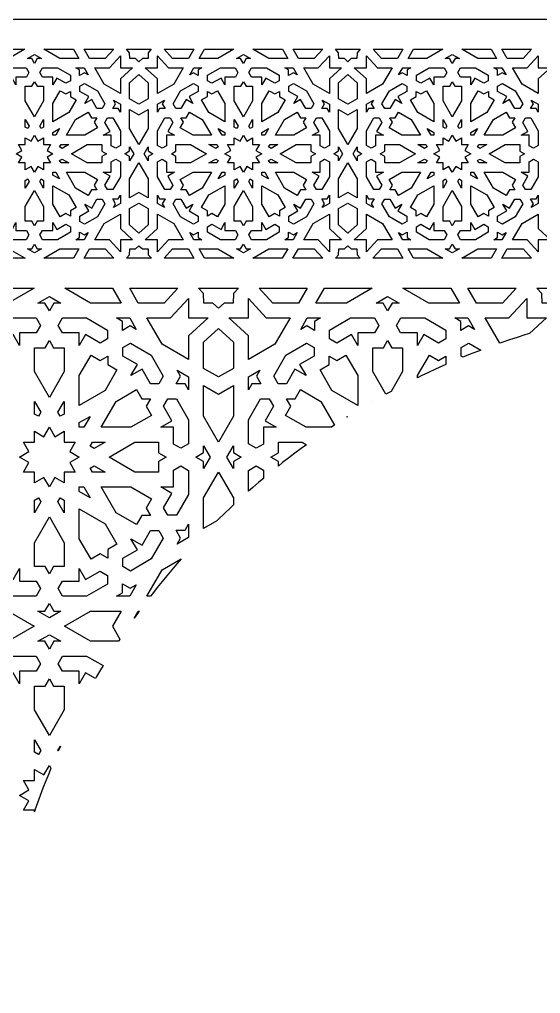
# Model space of a CAD drawing. Extents: x -430 to 430, y -1150 to 1150.
# Drawn here: x -180 to -5.4, y 823.6 to 1150 of the extents above; entities that cross this region are included whole.
import ezdxf

# ---------------------------------------------------------------- set-up
doc = ezdxf.new("R2010")
doc.units = 0
doc.layers.add('LAYER_1', color=18, linetype='CONTINUOUS')

msp = doc.modelspace()

# ---------------------------------------------------------------- linework, layer by layer
at = {"layer": 'LAYER_1'}
for points in [[(-430, -1150), (430, -1150), (430, 1150), (-430, 1150)], [(-183.54, 1136.9), (-189.84, 1136.9), (-188.05, 1140), (-178.17, 1140)], [(-160.15, 1136.9), (-166.45, 1136.9), (-171.82, 1140), (-161.94, 1140)], [(-151.26, 1136.9), (-156.58, 1136.9), (-158.37, 1140), (-148.42, 1140)], [(-136.89, 1138.85), (-136.95, 1136.9), (-138.84, 1136.9), (-139.99, 1135.84), (-141.15, 1136.9), (-143.04, 1136.9), (-143.1, 1138.85), (-144.15, 1140), (-135.84, 1140)], [(-123.41, 1136.9), (-128.73, 1136.9), (-131.56, 1140), (-121.62, 1140)], [(-113.54, 1136.9), (-119.83, 1136.9), (-118.04, 1140), (-108.17, 1140)], [(-90.15, 1136.9), (-96.44, 1136.9), (-101.81, 1140), (-91.94, 1140)], [(-81.25, 1136.9), (-86.57, 1136.9), (-88.36, 1140), (-78.42, 1140)], [(-66.89, 1138.85), (-66.95, 1136.9), (-68.84, 1136.9), (-69.99, 1135.85), (-71.15, 1136.9), (-73.03, 1136.9), (-73.09, 1138.85), (-74.15, 1140), (-65.84, 1140)], [(-53.41, 1136.9), (-58.73, 1136.9), (-61.56, 1140), (-51.62, 1140)], [(-43.54, 1136.9), (-49.83, 1136.9), (-48.04, 1140), (-38.17, 1140)], [(-20.15, 1136.9), (-26.44, 1136.9), (-31.82, 1140), (-21.94, 1140)], [(-11.25, 1136.9), (-16.57, 1136.9), (-18.37, 1140), (-8.42, 1140)], [(-172.64, 1136.9), (-174.07, 1136.9), (-175, 1135.3), (-175.92, 1136.9), (-177.35, 1136.9), (-175, 1138.26)], [(-146.19, 1133.8), (-142.14, 1133.8), (-146.19, 1130.11), (-146.19, 1125.21), (-151.64, 1128.35), (-154.79, 1133.8), (-149.89, 1133.8), (-146.19, 1137.86)], [(-130.1, 1133.8), (-125.19, 1133.8), (-128.34, 1128.35), (-133.79, 1125.21), (-133.79, 1130.11), (-137.85, 1133.8), (-133.79, 1133.8), (-133.79, 1137.86)], [(-102.63, 1136.9), (-104.06, 1136.9), (-104.99, 1135.3), (-105.92, 1136.9), (-107.35, 1136.9), (-104.99, 1138.26)], [(-76.19, 1133.8), (-72.14, 1133.8), (-76.19, 1130.11), (-76.19, 1125.21), (-81.64, 1128.35), (-84.79, 1133.8), (-79.89, 1133.8), (-76.19, 1137.86)], [(-60.1, 1133.8), (-55.19, 1133.8), (-58.34, 1128.35), (-63.79, 1125.21), (-63.79, 1130.11), (-67.85, 1133.8), (-63.79, 1133.8), (-63.79, 1137.86)], [(-32.63, 1136.9), (-34.06, 1136.9), (-34.99, 1135.3), (-35.92, 1136.9), (-37.35, 1136.9), (-34.99, 1138.26)], [(-6.19, 1133.8), (-2.14, 1133.8), (-6.19, 1130.11), (-6.19, 1125.21), (-11.64, 1128.35), (-14.79, 1133.8), (-9.89, 1133.8), (-6.19, 1137.86)], [(-176.82, 1132.22), (-177.69, 1130.71), (-181.18, 1130.71), (-181.18, 1128.08), (-182.5, 1130.36), (-185.52, 1128.62), (-187.03, 1129.49), (-187.03, 1131.32), (-182.71, 1133.81), (-177.73, 1133.81)], [(-162.96, 1131.32), (-162.96, 1129.49), (-164.47, 1128.62), (-167.49, 1130.36), (-168.81, 1128.08), (-168.81, 1130.71), (-172.3, 1130.71), (-173.17, 1132.22), (-172.26, 1133.81), (-167.28, 1133.81)], [(-157, 1131.45), (-158.24, 1132.16), (-159.85, 1131.24), (-159.85, 1133.09), (-161.09, 1133.8), (-158.37, 1133.8)], [(-120.14, 1133.09), (-120.14, 1131.24), (-121.74, 1132.16), (-122.98, 1131.45), (-121.62, 1133.8), (-118.9, 1133.8)], [(-106.82, 1132.22), (-107.69, 1130.71), (-111.17, 1130.71), (-111.17, 1128.08), (-112.49, 1130.36), (-115.51, 1128.62), (-117.02, 1129.49), (-117.02, 1131.32), (-112.71, 1133.81), (-107.73, 1133.81)], [(-92.96, 1131.32), (-92.96, 1129.49), (-94.47, 1128.62), (-97.49, 1130.36), (-98.81, 1128.08), (-98.81, 1130.71), (-102.29, 1130.71), (-103.17, 1132.22), (-102.25, 1133.81), (-97.27, 1133.81)], [(-87, 1131.45), (-88.24, 1132.16), (-89.84, 1131.24), (-89.84, 1133.09), (-91.08, 1133.8), (-88.36, 1133.8)], [(-50.14, 1133.09), (-50.14, 1131.24), (-51.74, 1132.16), (-52.98, 1131.45), (-51.62, 1133.8), (-48.9, 1133.8)], [(-36.82, 1132.22), (-37.69, 1130.71), (-41.17, 1130.71), (-41.17, 1128.08), (-42.49, 1130.36), (-45.51, 1128.62), (-47.02, 1129.49), (-47.02, 1131.32), (-42.71, 1133.81), (-37.73, 1133.81)], [(-22.96, 1131.32), (-22.96, 1129.49), (-24.47, 1128.62), (-27.49, 1130.36), (-28.81, 1128.08), (-28.81, 1130.71), (-32.29, 1130.71), (-33.17, 1132.22), (-32.25, 1133.81), (-27.27, 1133.81)], [(-17, 1131.45), (-18.24, 1132.16), (-19.84, 1131.24), (-19.84, 1133.09), (-21.08, 1133.8), (-18.36, 1133.8)], [(-136.89, 1128.8), (-136.89, 1123.38), (-139.99, 1121.6), (-143.1, 1123.38), (-143.1, 1128.8), (-139.99, 1131.61)], [(-66.89, 1128.8), (-66.89, 1123.38), (-69.98, 1121.6), (-69.99, 1121.61), (-70.01, 1121.6), (-73.09, 1123.38), (-73.09, 1128.8), (-70.01, 1131.61), (-69.99, 1131.6), (-69.98, 1131.61)], [(-174.11, 1127.62), (-171.91, 1127.62), (-171.91, 1122.72), (-175, 1117.37), (-178.08, 1122.72), (-178.08, 1127.62), (-175.88, 1127.62), (-175, 1129.15)], [(-164.45, 1125.03), (-162.92, 1125.91), (-162.92, 1124.15), (-161.01, 1123.05), (-163.46, 1118.8), (-168.81, 1115.71), (-168.81, 1121.89), (-166.36, 1126.13)], [(-153.91, 1126.09), (-151.42, 1121.78), (-152.33, 1120.19), (-154.08, 1120.19), (-155.82, 1123.21), (-158.1, 1121.9), (-156.79, 1124.18), (-159.81, 1125.92), (-159.81, 1127.66), (-158.22, 1128.58)], [(-120.18, 1127.66), (-120.18, 1125.92), (-123.2, 1124.18), (-121.88, 1121.9), (-124.16, 1123.21), (-125.91, 1120.19), (-127.65, 1120.19), (-128.57, 1121.78), (-126.08, 1126.09), (-121.76, 1128.58)], [(-111.17, 1121.89), (-111.17, 1115.71), (-116.52, 1118.8), (-118.97, 1123.05), (-117.06, 1124.15), (-117.06, 1125.91), (-115.53, 1125.03), (-113.62, 1126.13)], [(-104.11, 1127.62), (-101.9, 1127.62), (-101.9, 1122.72), (-104.99, 1117.37), (-108.08, 1122.72), (-108.08, 1127.62), (-105.87, 1127.62), (-104.99, 1129.15)], [(-94.45, 1125.03), (-92.92, 1125.91), (-92.92, 1124.15), (-91.01, 1123.05), (-93.46, 1118.8), (-98.81, 1115.71), (-98.81, 1121.89), (-96.36, 1126.13)], [(-83.9, 1126.09), (-81.42, 1121.78), (-82.33, 1120.19), (-84.07, 1120.19), (-85.82, 1123.21), (-88.1, 1121.9), (-86.78, 1124.18), (-89.8, 1125.92), (-89.8, 1127.66), (-88.22, 1128.58)], [(-50.18, 1127.66), (-50.18, 1125.92), (-53.2, 1124.18), (-51.88, 1121.9), (-54.17, 1123.21), (-55.91, 1120.19), (-57.65, 1120.19), (-58.57, 1121.78), (-56.08, 1126.09), (-51.77, 1128.58)], [(-41.17, 1121.89), (-41.17, 1115.71), (-46.52, 1118.8), (-48.97, 1123.05), (-47.06, 1124.15), (-47.06, 1125.91), (-45.53, 1125.03), (-43.63, 1126.13)], [(-34.11, 1127.62), (-31.9, 1127.62), (-31.9, 1122.72), (-34.99, 1117.37), (-38.08, 1122.72), (-38.08, 1127.62), (-35.88, 1127.62), (-34.99, 1129.15)], [(-24.45, 1125.03), (-22.92, 1125.91), (-22.92, 1124.15), (-21.01, 1123.05), (-23.46, 1118.8), (-28.81, 1115.71), (-28.81, 1121.89), (-26.36, 1126.13)], [(-13.91, 1126.09), (-11.42, 1121.78), (-12.33, 1120.19), (-14.07, 1120.19), (-15.82, 1123.21), (-18.1, 1121.9), (-16.78, 1124.18), (-19.8, 1125.92), (-19.8, 1127.66), (-18.22, 1128.58)], [(-146.19, 1121.63), (-146.19, 1118.91), (-146.91, 1120.15), (-148.76, 1120.15), (-147.83, 1121.75), (-148.55, 1122.99)], [(-132.15, 1121.75), (-131.23, 1120.15), (-133.08, 1120.15), (-133.79, 1118.91), (-133.79, 1121.63), (-131.44, 1122.99)], [(-76.19, 1121.63), (-76.19, 1118.91), (-76.9, 1120.15), (-78.76, 1120.15), (-77.83, 1121.75), (-78.55, 1122.99)], [(-62.15, 1121.75), (-61.23, 1120.15), (-63.08, 1120.15), (-63.79, 1118.91), (-63.79, 1121.63), (-61.44, 1122.99)], [(-6.19, 1121.63), (-6.19, 1118.91), (-6.9, 1120.15), (-8.76, 1120.15), (-7.83, 1121.75), (-8.55, 1122.99)], [(-136.89, 1113.45), (-139.99, 1108.1), (-143.1, 1113.45), (-143.1, 1119.81), (-139.99, 1118.03), (-136.89, 1119.81)], [(-66.89, 1113.45), (-69.98, 1108.1), (-69.99, 1108.12), (-70.01, 1108.1), (-73.09, 1113.45), (-73.09, 1119.81), (-70.01, 1118.03), (-69.99, 1118.04), (-69.98, 1118.03), (-66.89, 1119.81)], [(-176.78, 1114.28), (-177.26, 1113.45), (-178.08, 1113.93), (-178.08, 1116.53)], [(-171.91, 1113.93), (-172.73, 1113.45), (-173.21, 1114.28), (-171.91, 1116.53)], [(-155.85, 1117.08), (-154.09, 1117.08), (-154.97, 1115.55), (-153.87, 1113.64), (-158.11, 1111.19), (-164.29, 1111.19), (-161.2, 1116.54), (-156.95, 1118.99)], [(-146.19, 1112.72), (-146.19, 1107.75), (-147.78, 1106.83), (-149.29, 1107.7), (-149.29, 1111.19), (-151.92, 1111.19), (-149.64, 1112.51), (-151.38, 1115.53), (-150.51, 1117.04), (-148.68, 1117.04)], [(-128.6, 1115.53), (-130.35, 1112.51), (-128.06, 1111.19), (-130.7, 1111.19), (-130.7, 1107.7), (-132.21, 1106.83), (-133.79, 1107.75), (-133.79, 1112.72), (-131.3, 1117.04), (-129.47, 1117.04)], [(-118.79, 1116.54), (-115.7, 1111.19), (-121.87, 1111.19), (-126.12, 1113.64), (-125.02, 1115.55), (-125.9, 1117.08), (-124.13, 1117.08), (-123.03, 1118.99)], [(-106.78, 1114.28), (-107.25, 1113.45), (-108.08, 1113.93), (-108.08, 1116.53)], [(-101.9, 1113.93), (-102.73, 1113.45), (-103.2, 1114.28), (-101.9, 1116.53)], [(-85.85, 1117.08), (-84.08, 1117.08), (-84.96, 1115.55), (-83.86, 1113.64), (-88.11, 1111.19), (-94.28, 1111.19), (-91.19, 1116.54), (-86.95, 1118.99)], [(-76.19, 1112.72), (-76.19, 1107.75), (-77.77, 1106.83), (-79.28, 1107.7), (-79.28, 1111.19), (-81.92, 1111.19), (-79.63, 1112.51), (-81.38, 1115.53), (-80.51, 1117.04), (-78.68, 1117.04)], [(-58.6, 1115.53), (-60.35, 1112.51), (-58.06, 1111.19), (-60.7, 1111.19), (-60.7, 1107.7), (-62.21, 1106.83), (-63.79, 1107.75), (-63.79, 1112.72), (-61.31, 1117.04), (-59.48, 1117.04)], [(-48.79, 1116.54), (-45.7, 1111.19), (-51.88, 1111.19), (-56.12, 1113.64), (-55.02, 1115.55), (-55.9, 1117.08), (-54.13, 1117.08), (-53.03, 1118.99)], [(-36.78, 1114.28), (-37.26, 1113.45), (-38.08, 1113.93), (-38.08, 1116.53)], [(-31.9, 1113.93), (-32.73, 1113.45), (-33.2, 1114.28), (-31.9, 1116.53)], [(-15.85, 1117.08), (-14.08, 1117.08), (-14.96, 1115.55), (-13.86, 1113.64), (-18.11, 1111.19), (-24.28, 1111.19), (-21.19, 1116.54), (-16.95, 1118.99)], [(-6.19, 1112.72), (-6.19, 1107.75), (-7.77, 1106.83), (-9.28, 1107.7), (-9.28, 1111.19), (-11.92, 1111.19), (-9.64, 1112.51), (-11.38, 1115.53), (-10.51, 1117.04), (-8.68, 1117.04)], [(-167.86, 1111.19), (-168.81, 1111.19), (-168.81, 1112.14), (-166.56, 1113.44)], [(-111.17, 1112.14), (-111.17, 1111.19), (-112.13, 1111.19), (-113.43, 1113.44)], [(-97.86, 1111.19), (-98.81, 1111.19), (-98.81, 1112.14), (-96.55, 1113.44)], [(-41.17, 1112.14), (-41.17, 1111.19), (-42.13, 1111.19), (-43.43, 1113.44)], [(-27.86, 1111.19), (-28.81, 1111.19), (-28.81, 1112.14), (-26.55, 1113.44)], [(-173.86, 1109.22), (-171.91, 1110.35), (-171.91, 1108.09), (-169.65, 1108.09), (-170.78, 1106.14), (-168.82, 1105.01), (-170.78, 1103.88), (-169.65, 1101.92), (-171.91, 1101.92), (-171.91, 1099.66), (-173.86, 1100.79), (-175, 1098.83), (-176.13, 1100.79), (-178.08, 1099.66), (-178.08, 1101.92), (-180.34, 1101.92), (-179.21, 1103.88), (-181.17, 1105.01), (-179.21, 1106.14), (-180.34, 1108.09), (-178.08, 1108.09), (-178.08, 1110.35), (-176.13, 1109.22), (-175, 1111.18)], [(-103.86, 1109.22), (-101.9, 1110.35), (-101.9, 1108.09), (-99.64, 1108.09), (-100.77, 1106.14), (-98.81, 1105.01), (-100.77, 1103.88), (-99.64, 1101.92), (-101.9, 1101.92), (-101.9, 1099.66), (-103.86, 1100.79), (-104.99, 1098.83), (-106.12, 1100.79), (-108.08, 1099.66), (-108.08, 1101.92), (-110.34, 1101.92), (-109.21, 1103.88), (-111.17, 1105.01), (-109.21, 1106.14), (-110.34, 1108.09), (-108.08, 1108.09), (-108.08, 1110.35), (-106.12, 1109.22), (-104.99, 1111.18)], [(-33.86, 1109.22), (-31.9, 1110.35), (-31.9, 1108.09), (-29.64, 1108.09), (-30.77, 1106.14), (-28.81, 1105.01), (-30.77, 1103.88), (-29.64, 1101.92), (-31.9, 1101.92), (-31.9, 1099.66), (-33.86, 1100.79), (-34.99, 1098.83), (-36.12, 1100.79), (-38.08, 1099.66), (-38.08, 1101.92), (-40.34, 1101.92), (-39.21, 1103.88), (-41.17, 1105.01), (-39.21, 1106.14), (-40.34, 1108.09), (-38.08, 1108.09), (-38.08, 1110.35), (-36.12, 1109.22), (-34.99, 1111.18)], [(-165.72, 1106.79), (-166.55, 1107.27), (-166.07, 1108.09), (-163.47, 1108.09)], [(-152.38, 1105.89), (-150.85, 1105.01), (-152.38, 1104.12), (-152.38, 1101.92), (-157.28, 1101.92), (-162.63, 1105.01), (-157.28, 1108.09), (-152.38, 1108.09)], [(-141.74, 1105.01), (-143.1, 1102.65), (-143.1, 1104.08), (-144.7, 1105.01), (-143.1, 1105.93), (-143.1, 1107.36)], [(-136.89, 1105.93), (-135.28, 1105.01), (-136.89, 1104.08), (-136.89, 1102.65), (-138.25, 1105.01), (-136.89, 1107.36)], [(-117.36, 1105.01), (-122.7, 1101.92), (-127.61, 1101.92), (-127.61, 1104.12), (-129.13, 1105.01), (-127.61, 1105.89), (-127.61, 1108.09), (-122.7, 1108.09)], [(-113.44, 1107.27), (-114.26, 1106.79), (-116.52, 1108.09), (-113.91, 1108.09)], [(-95.72, 1106.79), (-96.54, 1107.27), (-96.07, 1108.09), (-93.47, 1108.09)], [(-82.38, 1105.89), (-80.85, 1105.01), (-82.38, 1104.12), (-82.38, 1101.92), (-87.28, 1101.92), (-92.63, 1105.01), (-87.28, 1108.09), (-82.38, 1108.09)], [(-71.73, 1105.01), (-73.09, 1102.65), (-73.09, 1104.08), (-74.7, 1105.01), (-73.09, 1105.93), (-73.09, 1107.36)], [(-66.89, 1105.93), (-65.29, 1105.01), (-66.89, 1104.08), (-66.89, 1102.65), (-68.25, 1105.01), (-66.89, 1107.36)], [(-47.36, 1105.01), (-52.7, 1101.92), (-57.61, 1101.92), (-57.61, 1104.12), (-59.14, 1105.01), (-57.61, 1105.89), (-57.61, 1108.09), (-52.7, 1108.09)], [(-43.44, 1107.27), (-44.26, 1106.79), (-46.52, 1108.09), (-43.91, 1108.09)], [(-25.72, 1106.79), (-26.55, 1107.27), (-26.07, 1108.09), (-23.47, 1108.09)], [(-12.38, 1105.89), (-10.85, 1105.01), (-12.38, 1104.12), (-12.38, 1101.92), (-17.28, 1101.92), (-22.63, 1105.01), (-17.28, 1108.09), (-12.38, 1108.09)], [(-163.47, 1101.92), (-166.07, 1101.92), (-166.55, 1102.75), (-165.72, 1103.22)], [(-113.44, 1102.75), (-113.91, 1101.92), (-116.52, 1101.92), (-114.26, 1103.22)], [(-93.47, 1101.92), (-96.07, 1101.92), (-96.54, 1102.75), (-95.72, 1103.22)], [(-43.44, 1102.75), (-43.91, 1101.92), (-46.52, 1101.92), (-44.26, 1103.22)], [(-23.47, 1101.92), (-26.07, 1101.92), (-26.55, 1102.75), (-25.72, 1103.22)], [(-146.19, 1102.27), (-146.19, 1097.29), (-148.68, 1092.98), (-150.51, 1092.98), (-151.38, 1094.49), (-149.64, 1097.51), (-151.92, 1098.82), (-149.29, 1098.82), (-149.29, 1102.31), (-147.78, 1103.18)], [(-136.89, 1096.57), (-136.89, 1090.2), (-139.99, 1091.98), (-143.1, 1090.2), (-143.1, 1096.57), (-139.99, 1101.91)], [(-130.7, 1102.31), (-130.7, 1098.82), (-128.06, 1098.82), (-130.35, 1097.51), (-128.6, 1094.49), (-129.47, 1092.98), (-131.3, 1092.98), (-133.79, 1097.29), (-133.79, 1102.27), (-132.21, 1103.18)], [(-76.19, 1102.27), (-76.19, 1097.29), (-78.68, 1092.98), (-80.51, 1092.98), (-81.38, 1094.49), (-79.63, 1097.51), (-81.92, 1098.82), (-79.28, 1098.82), (-79.28, 1102.31), (-77.77, 1103.18)], [(-66.89, 1096.57), (-66.89, 1090.2), (-69.99, 1091.98), (-73.09, 1090.2), (-73.09, 1096.57), (-69.99, 1101.91)], [(-60.7, 1102.31), (-60.7, 1098.82), (-58.06, 1098.82), (-60.35, 1097.51), (-58.6, 1094.49), (-59.48, 1092.98), (-61.31, 1092.98), (-63.79, 1097.29), (-63.79, 1102.27), (-62.21, 1103.18)], [(-6.19, 1102.27), (-6.19, 1097.29), (-8.68, 1092.98), (-10.51, 1092.98), (-11.38, 1094.49), (-9.64, 1097.51), (-11.92, 1098.82), (-9.28, 1098.82), (-9.28, 1102.31), (-7.77, 1103.18)], [(-166.56, 1096.57), (-168.81, 1097.87), (-168.81, 1098.83), (-167.86, 1098.83)], [(-153.87, 1096.37), (-154.97, 1094.47), (-154.09, 1092.94), (-155.85, 1092.94), (-156.95, 1091.03), (-161.2, 1093.48), (-164.29, 1098.82), (-158.11, 1098.82)], [(-118.79, 1093.48), (-123.03, 1091.03), (-124.13, 1092.94), (-125.9, 1092.94), (-125.02, 1094.47), (-126.12, 1096.37), (-121.87, 1098.82), (-115.7, 1098.82)], [(-111.17, 1097.87), (-113.43, 1096.57), (-112.13, 1098.83), (-111.17, 1098.83)], [(-96.55, 1096.57), (-98.81, 1097.87), (-98.81, 1098.83), (-97.86, 1098.83)], [(-83.86, 1096.37), (-84.96, 1094.47), (-84.08, 1092.94), (-85.85, 1092.94), (-86.95, 1091.03), (-91.19, 1093.48), (-94.28, 1098.82), (-88.11, 1098.82)], [(-48.79, 1093.48), (-53.03, 1091.03), (-54.13, 1092.94), (-55.9, 1092.94), (-55.02, 1094.47), (-56.12, 1096.37), (-51.88, 1098.82), (-45.7, 1098.82)], [(-41.17, 1097.87), (-43.43, 1096.57), (-42.13, 1098.83), (-41.17, 1098.83)], [(-26.55, 1096.57), (-28.81, 1097.87), (-28.81, 1098.83), (-27.86, 1098.83)], [(-13.86, 1096.37), (-14.96, 1094.47), (-14.08, 1092.94), (-15.85, 1092.94), (-16.95, 1091.03), (-21.19, 1093.48), (-24.28, 1098.82), (-18.11, 1098.82)], [(-176.78, 1095.74), (-178.08, 1093.49), (-178.08, 1096.09), (-177.26, 1096.56)], [(-171.91, 1096.09), (-171.91, 1093.49), (-173.21, 1095.74), (-172.73, 1096.56)], [(-163.46, 1091.21), (-161.01, 1086.97), (-162.92, 1085.87), (-162.92, 1084.1), (-164.45, 1084.98), (-166.36, 1083.88), (-168.81, 1088.12), (-168.81, 1094.3)], [(-111.17, 1088.12), (-113.62, 1083.88), (-115.53, 1084.98), (-117.06, 1084.1), (-117.06, 1085.87), (-118.97, 1086.97), (-116.52, 1091.21), (-111.17, 1094.3)], [(-106.78, 1095.74), (-108.08, 1093.49), (-108.08, 1096.09), (-107.25, 1096.56)], [(-101.9, 1096.09), (-101.9, 1093.49), (-103.2, 1095.74), (-102.73, 1096.56)], [(-93.46, 1091.21), (-91.01, 1086.97), (-92.92, 1085.87), (-92.92, 1084.1), (-94.45, 1084.98), (-96.36, 1083.88), (-98.81, 1088.12), (-98.81, 1094.3)], [(-41.17, 1088.12), (-43.63, 1083.88), (-45.53, 1084.98), (-47.06, 1084.1), (-47.06, 1085.87), (-48.97, 1086.97), (-46.52, 1091.21), (-41.17, 1094.3)], [(-36.78, 1095.74), (-38.08, 1093.49), (-38.08, 1096.09), (-37.26, 1096.56)], [(-31.9, 1096.09), (-31.9, 1093.49), (-33.2, 1095.74), (-32.73, 1096.56)], [(-23.46, 1091.21), (-21.01, 1086.97), (-22.92, 1085.87), (-22.92, 1084.1), (-24.45, 1084.98), (-26.36, 1083.88), (-28.81, 1088.12), (-28.81, 1094.3)], [(-171.91, 1087.3), (-171.91, 1082.4), (-174.11, 1082.4), (-175, 1080.87), (-175.88, 1082.4), (-178.08, 1082.4), (-178.08, 1087.3), (-175, 1092.64)], [(-146.19, 1088.38), (-148.55, 1087.02), (-147.83, 1088.26), (-148.76, 1089.86), (-146.91, 1089.86), (-146.19, 1091.1)], [(-133.08, 1089.86), (-131.23, 1089.86), (-132.15, 1088.26), (-131.44, 1087.02), (-133.79, 1088.38), (-133.79, 1091.1)], [(-101.9, 1087.3), (-101.9, 1082.4), (-104.11, 1082.4), (-104.99, 1080.87), (-105.87, 1082.4), (-108.08, 1082.4), (-108.08, 1087.3), (-104.99, 1092.64)], [(-76.19, 1088.38), (-78.55, 1087.02), (-77.83, 1088.26), (-78.76, 1089.86), (-76.9, 1089.86), (-76.19, 1091.1)], [(-63.08, 1089.86), (-61.23, 1089.86), (-62.15, 1088.26), (-61.44, 1087.02), (-63.79, 1088.38), (-63.79, 1091.1)], [(-31.9, 1087.3), (-31.9, 1082.4), (-34.11, 1082.4), (-34.99, 1080.87), (-35.88, 1082.4), (-38.08, 1082.4), (-38.08, 1087.3), (-34.99, 1092.64)], [(-6.19, 1088.38), (-8.55, 1087.02), (-7.83, 1088.26), (-8.76, 1089.86), (-6.9, 1089.86), (-6.19, 1091.1)], [(-151.42, 1088.23), (-153.91, 1083.92), (-158.22, 1081.43), (-159.81, 1082.35), (-159.81, 1084.09), (-156.79, 1085.84), (-158.1, 1088.12), (-155.82, 1086.8), (-154.08, 1089.82), (-152.33, 1089.82)], [(-136.89, 1086.63), (-136.89, 1081.22), (-139.99, 1078.4), (-143.1, 1081.22), (-143.1, 1086.63), (-139.99, 1088.41)], [(-124.16, 1086.8), (-121.88, 1088.12), (-123.2, 1085.84), (-120.18, 1084.09), (-120.18, 1082.35), (-121.76, 1081.43), (-126.08, 1083.92), (-128.57, 1088.23), (-127.65, 1089.82), (-125.91, 1089.82)], [(-81.42, 1088.23), (-83.9, 1083.92), (-88.22, 1081.43), (-89.8, 1082.35), (-89.8, 1084.09), (-86.78, 1085.84), (-88.1, 1088.12), (-85.82, 1086.8), (-84.07, 1089.82), (-82.33, 1089.82)], [(-66.89, 1086.63), (-66.89, 1081.22), (-69.99, 1078.4), (-73.09, 1081.22), (-73.09, 1086.63), (-69.99, 1088.41)], [(-54.17, 1086.8), (-51.88, 1088.12), (-53.2, 1085.84), (-50.18, 1084.09), (-50.18, 1082.35), (-51.77, 1081.43), (-56.08, 1083.92), (-58.57, 1088.23), (-57.65, 1089.82), (-55.91, 1089.82)], [(-11.42, 1088.23), (-13.91, 1083.92), (-18.22, 1081.43), (-19.8, 1082.35), (-19.8, 1084.09), (-16.78, 1085.84), (-18.1, 1088.12), (-15.82, 1086.8), (-14.07, 1089.82), (-12.33, 1089.82)], [(-146.19, 1079.91), (-142.14, 1076.21), (-146.19, 1076.21), (-146.19, 1072.16), (-149.89, 1076.21), (-154.79, 1076.21), (-151.64, 1081.66), (-146.19, 1084.81)], [(-128.34, 1081.66), (-125.19, 1076.21), (-130.1, 1076.21), (-133.79, 1072.16), (-133.79, 1076.21), (-137.85, 1076.21), (-133.79, 1079.91), (-133.79, 1084.81)], [(-76.19, 1079.91), (-72.14, 1076.21), (-76.19, 1076.21), (-76.19, 1072.16), (-79.89, 1076.21), (-84.79, 1076.21), (-81.64, 1081.66), (-76.19, 1084.81)], [(-58.34, 1081.66), (-55.19, 1076.21), (-60.1, 1076.21), (-63.79, 1072.16), (-63.79, 1076.21), (-67.85, 1076.21), (-63.79, 1079.91), (-63.79, 1084.81)], [(-6.19, 1079.91), (-2.14, 1076.21), (-6.19, 1076.21), (-6.19, 1072.16), (-9.89, 1076.21), (-14.79, 1076.21), (-11.64, 1081.66), (-6.19, 1084.81)], [(-181.18, 1079.3), (-177.69, 1079.3), (-176.82, 1077.79), (-177.73, 1076.21), (-182.71, 1076.21), (-187.03, 1078.7), (-187.03, 1080.53), (-185.52, 1081.4), (-182.5, 1079.65), (-181.18, 1081.94)], [(-167.49, 1079.65), (-164.47, 1081.4), (-162.96, 1080.53), (-162.96, 1078.7), (-167.28, 1076.21), (-172.26, 1076.21), (-173.17, 1077.79), (-172.3, 1079.3), (-168.81, 1079.3), (-168.81, 1081.94)], [(-111.17, 1079.3), (-107.69, 1079.3), (-106.82, 1077.79), (-107.73, 1076.21), (-112.71, 1076.21), (-117.02, 1078.7), (-117.02, 1080.53), (-115.51, 1081.4), (-112.49, 1079.65), (-111.17, 1081.94)], [(-97.49, 1079.65), (-94.47, 1081.4), (-92.96, 1080.53), (-92.96, 1078.7), (-97.27, 1076.21), (-102.25, 1076.21), (-103.17, 1077.79), (-102.29, 1079.3), (-98.81, 1079.3), (-98.81, 1081.94)], [(-41.17, 1079.3), (-37.69, 1079.3), (-36.82, 1077.79), (-37.73, 1076.21), (-42.71, 1076.21), (-47.02, 1078.7), (-47.02, 1080.53), (-45.51, 1081.4), (-42.49, 1079.65), (-41.17, 1081.94)], [(-27.49, 1079.65), (-24.47, 1081.4), (-22.96, 1080.53), (-22.96, 1078.7), (-27.27, 1076.21), (-32.25, 1076.21), (-33.17, 1077.79), (-32.29, 1079.3), (-28.81, 1079.3), (-28.81, 1081.94)], [(-158.24, 1077.85), (-157, 1078.57), (-158.37, 1076.21), (-161.09, 1076.21), (-159.85, 1076.92), (-159.85, 1078.78)], [(-120.14, 1076.92), (-118.9, 1076.21), (-121.62, 1076.21), (-122.98, 1078.57), (-121.74, 1077.85), (-120.14, 1078.78)], [(-88.24, 1077.85), (-87, 1078.57), (-88.36, 1076.21), (-91.08, 1076.21), (-89.84, 1076.92), (-89.84, 1078.78)], [(-50.14, 1076.92), (-48.9, 1076.21), (-51.62, 1076.21), (-52.98, 1078.57), (-51.74, 1077.85), (-50.14, 1078.78)], [(-18.24, 1077.85), (-17, 1078.57), (-18.36, 1076.21), (-21.08, 1076.21), (-19.84, 1076.92), (-19.84, 1078.78)], [(-174.07, 1073.11), (-172.64, 1073.11), (-175, 1071.75), (-177.35, 1073.11), (-175.92, 1073.11), (-175, 1074.72)], [(-138.84, 1073.11), (-136.95, 1073.11), (-136.89, 1071.17), (-135.82, 1070), (-144.16, 1070), (-143.1, 1071.17), (-143.04, 1073.11), (-141.15, 1073.11), (-139.99, 1074.15)], [(-104.06, 1073.11), (-102.63, 1073.11), (-104.99, 1071.75), (-107.35, 1073.11), (-105.92, 1073.11), (-104.99, 1074.72)], [(-68.84, 1073.11), (-66.95, 1073.11), (-66.89, 1071.17), (-65.82, 1070), (-74.16, 1070), (-73.09, 1071.17), (-73.03, 1073.11), (-71.15, 1073.11), (-69.99, 1074.15)], [(-34.06, 1073.11), (-32.63, 1073.11), (-34.99, 1071.75), (-37.35, 1073.11), (-35.92, 1073.11), (-34.99, 1074.72)], [(-178.15, 1070), (-188.04, 1070), (-189.84, 1073.11), (-183.54, 1073.11)], [(-161.95, 1070), (-171.84, 1070), (-166.45, 1073.11), (-160.15, 1073.11)], [(-148.41, 1070), (-158.38, 1070), (-156.58, 1073.11), (-151.26, 1073.11)], [(-121.61, 1070), (-131.57, 1070), (-128.73, 1073.11), (-123.41, 1073.11)], [(-108.14, 1070), (-118.04, 1070), (-119.83, 1073.11), (-113.54, 1073.11)], [(-91.95, 1070), (-101.84, 1070), (-96.44, 1073.11), (-90.15, 1073.11)], [(-78.41, 1070), (-88.37, 1070), (-86.57, 1073.11), (-81.25, 1073.11)], [(-51.61, 1070), (-61.57, 1070), (-58.73, 1073.11), (-53.41, 1073.11)], [(-38.14, 1070), (-48.04, 1070), (-49.83, 1073.11), (-43.54, 1073.11)], [(-21.95, 1070), (-31.84, 1070), (-26.44, 1073.11), (-20.15, 1073.11)], [(-8.41, 1070), (-18.37, 1070), (-16.57, 1073.11), (-11.25, 1073.11)], [(-183.84, 1054.98), (-194.03, 1054.98), (-191.14, 1060), (-175.14, 1060)], [(-145.97, 1054.98), (-156.16, 1054.98), (-164.86, 1060), (-148.87, 1060)], [(-126.98, 1060), (-131.57, 1054.98), (-140.19, 1054.98), (-143.08, 1060)], [(-108.31, 1058.13), (-108.41, 1054.98), (-111.46, 1054.98), (-113.33, 1053.27), (-115.21, 1054.98), (-118.26, 1054.98), (-118.36, 1058.13), (-120.06, 1060), (-106.6, 1060)], [(-86.48, 1054.98), (-95.1, 1054.98), (-99.68, 1060), (-83.58, 1060)], [(-70.5, 1054.98), (-80.7, 1054.98), (-77.8, 1060), (-61.81, 1060)], [(-32.63, 1054.98), (-42.83, 1054.98), (-51.52, 1060), (-35.53, 1060)], [(-18.23, 1054.98), (-26.85, 1054.98), (-29.75, 1060), (-13.65, 1060)], [(5.02, 1058.13), (4.92, 1054.98), (1.87, 1054.98), (0, 1053.28), (-1.87, 1054.98), (-4.92, 1054.98), (-5.02, 1058.13), (-6.73, 1060), (6.73, 1060)], [(-166.18, 1054.98), (-168.5, 1054.98), (-170, 1052.38), (-171.5, 1054.98), (-173.82, 1054.98), (-170, 1057.18)], [(-123.37, 1049.97), (-116.81, 1049.97), (-123.37, 1043.99), (-123.37, 1036.05), (-132.2, 1041.15), (-137.29, 1049.97), (-129.36, 1049.97), (-123.37, 1056.53)], [(-97.31, 1049.97), (-89.37, 1049.97), (-94.47, 1041.15), (-103.3, 1036.05), (-103.3, 1043.99), (-109.86, 1049.97), (-103.3, 1049.97), (-103.3, 1056.53)], [(-52.85, 1054.98), (-55.16, 1054.98), (-56.66, 1052.38), (-58.17, 1054.98), (-60.48, 1054.98), (-56.66, 1057.18)], [(-10.03, 1049.97), (-3.47, 1049.97), (-9.15, 1044.79), (-10.72, 1044.3), (-13.29, 1043.48), (-15.84, 1042.64), (-18.38, 1041.77), (-19.08, 1041.52), (-23.96, 1049.97), (-16.02, 1049.97), (-10.03, 1056.53)], [(-172.96, 1047.41), (-174.37, 1044.96), (-180.01, 1044.96), (-180.01, 1040.7), (-182.15, 1044.39), (-187.04, 1041.57), (-189.48, 1042.98), (-189.48, 1045.94), (-182.5, 1049.97), (-174.44, 1049.97)], [(-150.52, 1045.94), (-150.52, 1042.98), (-152.97, 1041.57), (-157.86, 1044.39), (-159.99, 1040.7), (-159.99, 1044.96), (-165.64, 1044.96), (-167.05, 1047.41), (-165.57, 1049.97), (-157.51, 1049.97)], [(-140.87, 1046.16), (-142.88, 1047.31), (-145.48, 1045.81), (-145.48, 1048.81), (-147.49, 1049.97), (-143.08, 1049.97)], [(-81.19, 1048.81), (-81.19, 1045.81), (-83.79, 1047.31), (-85.79, 1046.16), (-83.59, 1049.97), (-79.18, 1049.97)], [(-59.62, 1047.41), (-61.03, 1044.96), (-66.68, 1044.96), (-66.68, 1040.7), (-68.81, 1044.39), (-73.7, 1041.57), (-76.14, 1042.98), (-76.14, 1045.94), (-69.16, 1049.97), (-61.1, 1049.97)], [(-37.19, 1045.94), (-37.19, 1042.98), (-39.63, 1041.57), (-44.52, 1044.39), (-46.65, 1040.7), (-46.65, 1044.96), (-52.3, 1044.96), (-53.71, 1047.41), (-52.23, 1049.97), (-44.17, 1049.97)], [(-27.54, 1046.16), (-29.54, 1047.31), (-32.14, 1045.81), (-32.14, 1048.81), (-34.15, 1049.97), (-29.74, 1049.97)], [(-108.31, 1041.86), (-108.31, 1033.1), (-113.33, 1030.22), (-118.36, 1033.1), (-118.36, 1041.86), (-113.33, 1046.43)], [(-168.57, 1039.96), (-165, 1039.96), (-165, 1032.02), (-170, 1023.37), (-175, 1032.02), (-175, 1039.96), (-171.43, 1039.96), (-170, 1042.43)], [(-135.86, 1037.48), (-131.83, 1030.5), (-133.31, 1027.94), (-136.14, 1027.94), (-138.96, 1032.83), (-142.66, 1030.69), (-140.52, 1034.39), (-145.41, 1037.21), (-145.41, 1040.03), (-142.85, 1041.51)], [(-81.26, 1040.03), (-81.26, 1037.21), (-86.15, 1034.39), (-84.01, 1030.69), (-87.71, 1032.83), (-90.53, 1027.94), (-93.35, 1027.94), (-94.83, 1030.5), (-90.8, 1037.48), (-83.82, 1041.51)], [(-55.23, 1039.96), (-51.66, 1039.96), (-51.66, 1032.02), (-55.5, 1025.39), (-57.08, 1024.52), (-57.27, 1024.42), (-61.67, 1032.02), (-61.67, 1039.96), (-58.1, 1039.96), (-56.66, 1042.43)], [(-25.46, 1039.18), (-25.91, 1039.01), (-28.4, 1038.04), (-30.87, 1037.04), (-31.4, 1036.82), (-32.07, 1037.21), (-32.07, 1040.03), (-29.51, 1041.51)], [(-152.93, 1035.77), (-150.46, 1037.2), (-150.46, 1034.34), (-147.37, 1032.55), (-151.33, 1025.68), (-159.99, 1020.69), (-159.99, 1030.68), (-156.02, 1037.55)], [(-66.68, 1030.68), (-66.68, 1020.69), (-75.33, 1025.68), (-79.3, 1032.55), (-76.21, 1034.34), (-76.21, 1037.2), (-73.73, 1035.77), (-70.64, 1037.55)], [(-39.6, 1035.77), (-37.12, 1037.2), (-37.12, 1034.38), (-38.19, 1033.91), (-40.61, 1032.82), (-43, 1031.7), (-45.39, 1030.57), (-46.65, 1029.95), (-46.65, 1030.68), (-42.69, 1037.55)], [(-123.37, 1030.27), (-123.37, 1025.86), (-124.53, 1027.87), (-127.53, 1027.87), (-126.03, 1030.46), (-127.19, 1032.47)], [(-100.64, 1030.46), (-99.14, 1027.87), (-102.14, 1027.87), (-103.3, 1025.86), (-103.3, 1030.27), (-99.48, 1032.47)], [(-139.01, 1022.89), (-136.15, 1022.89), (-137.58, 1020.42), (-135.79, 1017.33), (-142.67, 1013.36), (-152.66, 1013.36), (-147.67, 1022.02), (-140.79, 1025.98)], [(-108.31, 1017.02), (-113.33, 1008.36), (-118.36, 1017.02), (-118.36, 1027.32), (-113.33, 1024.43), (-108.31, 1027.32)], [(-79, 1022.02), (-74.41, 1014.07), (-74.99, 1013.69), (-75.48, 1013.36), (-84, 1013.36), (-90.87, 1017.33), (-89.09, 1020.42), (-90.52, 1022.89), (-87.66, 1022.89), (-85.87, 1025.98)], [(-172.9, 1018.36), (-173.67, 1017.02), (-175, 1017.79), (-175, 1022.01)], [(-165, 1017.79), (-166.34, 1017.02), (-167.11, 1018.36), (-165, 1022.01)], [(-123.37, 1015.85), (-123.37, 1007.79), (-125.93, 1006.31), (-128.38, 1007.72), (-128.38, 1013.36), (-132.65, 1013.36), (-128.95, 1015.49), (-131.77, 1020.38), (-130.36, 1022.83), (-127.4, 1022.83)], [(-94.89, 1020.38), (-97.72, 1015.49), (-94.02, 1013.36), (-98.29, 1013.36), (-98.29, 1007.72), (-100.73, 1006.31), (-103.3, 1007.79), (-103.3, 1015.85), (-99.27, 1022.83), (-96.31, 1022.83)], [(-61.64, 1021.96), (-61.66, 1021.95), (-61.67, 1021.94), (-61.67, 1022.01)], [(-158.45, 1013.36), (-159.99, 1013.36), (-159.99, 1014.9), (-156.34, 1017.01)], [(-70.08, 1016.87), (-70.2, 1016.79), (-70.32, 1017.01)], [(-168.17, 1010.18), (-165, 1012.01), (-165, 1008.35), (-161.34, 1008.35), (-163.17, 1005.18), (-160, 1003.35), (-163.17, 1001.53), (-161.34, 998.36), (-165, 998.36), (-165, 994.7), (-168.17, 996.53), (-170, 993.36), (-171.83, 996.53), (-175, 994.7), (-175, 998.36), (-178.66, 998.36), (-176.83, 1001.53), (-180, 1003.35), (-176.83, 1005.18), (-178.66, 1008.35), (-175, 1008.35), (-175, 1012.01), (-171.83, 1010.18), (-170, 1013.35)], [(-154.99, 1006.25), (-156.33, 1007.02), (-155.56, 1008.35), (-151.34, 1008.35)], [(-133.39, 1004.78), (-130.91, 1003.35), (-133.39, 1001.92), (-133.39, 998.35), (-141.32, 998.35), (-149.98, 1003.35), (-141.32, 1008.35), (-133.39, 1008.35)], [(-116.16, 1003.35), (-118.36, 999.54), (-118.36, 1001.85), (-120.96, 1003.35), (-118.36, 1004.85), (-118.36, 1007.17)], [(-108.31, 1004.85), (-105.71, 1003.35), (-108.31, 1001.85), (-108.31, 999.54), (-110.51, 1003.35), (-108.31, 1007.17)], [(-83.89, 1007.51), (-85.65, 1006.22), (-87.73, 1004.67), (-89.8, 1003.09), (-91.84, 1001.5), (-93.28, 1000.35), (-93.28, 1001.92), (-95.75, 1003.35), (-93.28, 1004.78), (-93.28, 1008.35), (-85.34, 1008.35)], [(-151.34, 998.36), (-155.56, 998.36), (-156.33, 999.69), (-154.99, 1000.46)], [(-123.37, 998.92), (-123.37, 990.86), (-127.4, 983.88), (-130.36, 983.88), (-131.77, 986.32), (-128.95, 991.21), (-132.65, 993.34), (-128.38, 993.34), (-128.38, 998.99), (-125.93, 1000.4)], [(-98.29, 998.99), (-98.29, 996.24), (-99.86, 994.91), (-101.81, 993.22), (-103.3, 991.91), (-103.3, 998.92), (-100.73, 1000.4)], [(-108.31, 989.69), (-108.31, 987.34), (-109.47, 986.25), (-111.33, 984.47), (-113.18, 982.66), (-113.89, 981.95), (-118.36, 979.39), (-118.36, 989.69), (-113.33, 998.34)], [(-156.34, 989.7), (-159.99, 991.81), (-159.99, 993.35), (-158.45, 993.35)], [(-135.79, 989.38), (-137.58, 986.29), (-136.15, 983.81), (-139.01, 983.81), (-140.79, 980.72), (-147.67, 984.69), (-152.66, 993.34), (-142.67, 993.34)], [(-172.9, 988.35), (-175, 984.7), (-175, 988.91), (-173.67, 989.69)], [(-165, 988.91), (-165, 984.7), (-167.11, 988.35), (-166.34, 989.69)], [(-151.33, 981.02), (-147.37, 974.15), (-150.46, 972.37), (-150.46, 969.51), (-152.93, 970.94), (-156.02, 969.15), (-159.99, 976.02), (-159.99, 986.02)], [(-165, 974.68), (-165, 966.75), (-168.57, 966.75), (-170, 964.27), (-171.43, 966.75), (-175, 966.75), (-175, 974.68), (-170, 983.34)], [(-123.37, 976.44), (-127.19, 974.23), (-126.03, 976.24), (-127.53, 978.84), (-124.53, 978.84), (-123.37, 980.84)], [(-131.83, 976.2), (-135.86, 969.22), (-142.85, 965.19), (-145.41, 966.68), (-145.41, 969.5), (-140.52, 972.32), (-142.66, 976.01), (-138.96, 973.88), (-136.14, 978.77), (-133.31, 978.77)], [(-127.27, 967.57), (-128.94, 965.6), (-130.6, 963.62), (-132.23, 961.62), (-133.84, 959.61), (-135.44, 957.58), (-136.09, 956.73), (-137.29, 956.73), (-132.2, 965.56), (-125.81, 969.24)], [(-180.01, 961.74), (-174.37, 961.74), (-172.96, 959.3), (-174.44, 956.73), (-182.5, 956.73), (-189.48, 960.76), (-189.48, 963.72), (-187.04, 965.13), (-182.15, 962.31), (-180.01, 966.01)], [(-157.86, 962.31), (-152.97, 965.13), (-150.52, 963.72), (-150.52, 960.76), (-157.51, 956.73), (-165.57, 956.73), (-167.05, 959.3), (-165.64, 961.74), (-159.99, 961.74), (-159.99, 966.01)], [(-142.88, 959.39), (-140.87, 960.55), (-143.08, 956.73), (-147.49, 956.73), (-145.48, 957.89), (-145.48, 960.89)], [(-168.5, 951.73), (-166.18, 951.73), (-170, 949.52), (-173.82, 951.73), (-171.5, 951.73), (-170, 954.32)], [(-175.11, 946.68), (-183.84, 941.64), (-194.03, 941.64), (-191.12, 946.68), (-194.03, 951.73), (-183.84, 951.73)], [(-148.88, 946.68), (-146.38, 942.35), (-146.85, 941.64), (-156.16, 941.64), (-164.9, 946.68), (-156.16, 951.73), (-145.97, 951.73)], [(-140.09, 951.4), (-141.53, 949.39), (-140.19, 951.73), (-139.85, 951.73)], [(-166.18, 941.64), (-168.5, 941.64), (-170, 939.05), (-171.5, 941.64), (-173.82, 941.64), (-170, 943.84)], [(-172.96, 934.07), (-174.37, 931.63), (-180.01, 931.63), (-180.01, 927.36), (-182.15, 931.05), (-187.04, 928.23), (-189.48, 929.64), (-189.48, 932.61), (-182.5, 936.63), (-174.44, 936.63)], [(-152.02, 933.47), (-152.9, 932.02), (-154.21, 929.8), (-154.58, 929.16), (-157.86, 931.05), (-159.99, 927.36), (-159.99, 931.63), (-165.64, 931.63), (-167.05, 934.07), (-165.57, 936.63), (-157.51, 936.63)], [(-168.57, 926.62), (-165, 926.62), (-165, 918.68), (-170, 910.03), (-175, 918.68), (-175, 926.62), (-171.43, 926.62), (-170, 929.09)], [(-172.9, 905.02), (-173.67, 903.68), (-175, 904.45), (-175, 908.66)], [(-167, 904.83), (-167.11, 905.02), (-166.26, 906.49)], [(-169.47, 899.09), (-170.22, 897.27), (-171.19, 894.86), (-172.13, 892.43), (-173.05, 889.99), (-173.94, 887.54), (-174.81, 885.08), (-175, 884.52), (-175, 885.01), (-178.66, 885.01), (-176.83, 888.18), (-180, 890.01), (-176.83, 891.84), (-178.66, 895.01), (-175, 895.01), (-175, 898.67), (-171.83, 896.84), (-170, 900.01)]]:
    msp.add_lwpolyline(points, close=True, dxfattribs=at)

doc.saveas('drawing.dxf')
